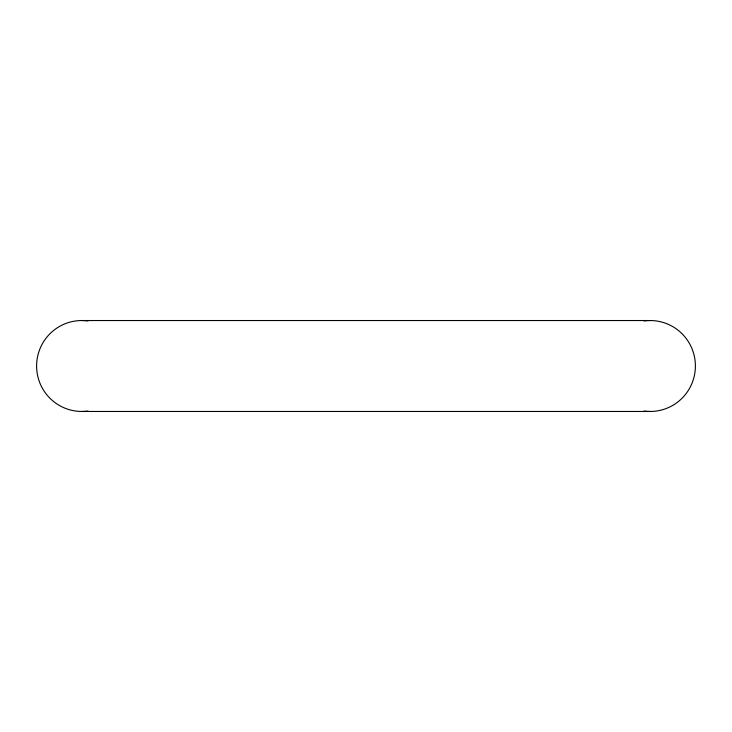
<?xml version="1.0" encoding="UTF-8"?>
<svg xmlns="http://www.w3.org/2000/svg" width="732" height="732" viewBox="0 0 732 732"><rect width="100%" height="100%" fill="white"/><g stroke="black" fill="none" stroke-linecap="round" stroke-linejoin="round"><path stroke-width="1.1" d="M81.838 320.534L650.162 320.534M81.838 411.466L650.162 411.466M87.996 411.045A45.466 45.238 -90 0 1 36.6 366A45.466 45.238 -90 0 1 87.996 320.955M644.004 320.955A45.466 45.238 -90 0 1 695.4 366A45.466 45.238 -90 0 1 644.004 411.045"/></g></svg>
